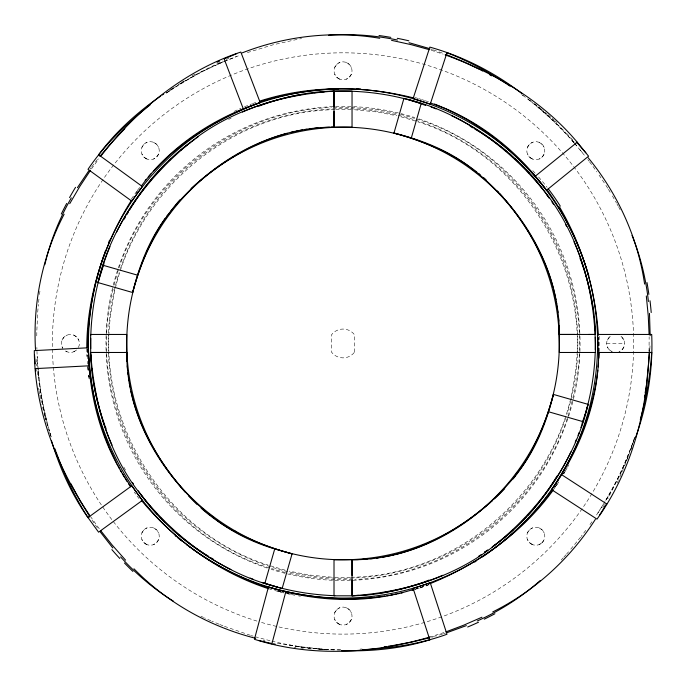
<?xml version="1.0" encoding="UTF-8"?>
<svg xmlns="http://www.w3.org/2000/svg" width="686" height="686" viewBox="0 0 686 686"><rect width="100%" height="100%" fill="white"/><g stroke="black" fill="none" stroke-linecap="round" stroke-linejoin="round"><path stroke-width="0.51" stroke-dasharray="3.43 2.57" d="M598.544 342.237L598.741 350.314L598.535 338.421M598.724 351.455L598.749 348.205L598.621 351.223M36.778 335.9L36.83 332.058M36.873 330.155L37.653 313.133M649.05 351.395L649.145 336.809M599.204 351.609L599.17 336.106M649.994 345.89L649.719 352.081M87.328 349.277L87.465 364.034M87.345 349.114L86.985 356.428L86.77 348.788M649.136 351.686L649.23 349.697L649.11 351.772M37.721 312.199L38.373 304.455M38.57 302.457L39.222 296.498M39.471 294.526L40.131 289.621M113.156 289.14C83.032 404.629 156.039 534.205 270.438 568.222M572.896 397.786C603.02 282.298 530.012 152.721 415.613 118.704M114.133 285.042C137.654 186.721 230.41 110.995 331.432 107.496M572.201 400.873C548.989 499.64 456.018 575.94 354.619 579.43M634.07 439.314L634.653 437.385M632.552 444.082L633.77 440.266M631.926 445.969L626.018 462.398L618.729 479.668M633.152 442.393L634.653 438.02M634.653 437.539C627.15 459.654 617.271 480.98 605.412 501.089M632.844 443.267L621.036 472.603L607.865 498.705M630.803 450.162L632.14 446.74M627.261 458.668L628.702 455.272M626.893 459.517L617.366 479.651L604.186 503.078M617.168 483.03L618.335 480.509M141.865 147.37L143.88 144.317L146.933 142.311M62.023 340.145L64.03 337.092L67.082 335.085M158.629 154.007L156.622 157.06L153.57 159.066M334.648 67.52L336.655 64.467L339.707 62.46M351.404 74.157L349.397 77.209L346.344 79.216M141.865 532.919L143.88 529.866L146.933 527.86M158.629 539.556L156.622 542.609L153.57 544.615M527.423 147.37L529.429 144.317L532.482 142.311M544.178 154.007L542.172 157.06L539.119 159.066M334.648 612.769L336.655 609.717L339.707 607.71M351.404 619.407L349.397 622.459L346.344 624.466M607.273 340.145L610.72 335.917A9.012 9.012 0 0 0 611.509 351.472M527.423 532.919L529.429 529.866L532.482 527.86M624.028 346.782L622.022 349.834L618.969 351.841M608.199 496.381L605.489 500.883M567.571 467.157L568.908 464.645M567.108 467.989L563.823 473.777M604.495 504.579L601.536 509.552M604.846 502.006L595.782 516.181M597.935 512.948L604.949 501.74M558.816 481.872L555.651 486.64M136.025 193.298L139.935 187.355M131.48 198.863L137.114 190.837M563.446 473.837L565.727 470.485L563.369 473.897M554.014 488.989L555.103 487.429M591.949 521.772L588.597 526.479M91.452 168.919L98.835 158.826M539.119 544.615L542.172 542.609L543.809 540.379M89.917 169.271L91.127 167.624M585.758 530.364L581.145 536.461M137.603 190.185L139.069 188.23M91.744 166.801L98.673 157.831M580.553 537.207L569.217 551.055M554.58 487.463L557.778 483.476L553.851 488.355M542.172 542.609L543.346 541.168M566.567 554.099L568.557 551.818M563.892 557.092L565.899 554.845M561.199 560.033L563.215 557.821M166.321 93.064L167.933 91.881M168.739 91.298L174.433 87.285M166.561 93.022L169.905 90.689M166.458 92.893L174.15 87.705M183.985 80.905L178.437 84.558L201.127 72.039L225.557 60.831M174.93 87.208L198.28 73.188L222.658 61.003M170.6 89.472L172.923 87.988M170.78 90.14C187.535 79.31 205.045 69.569 223.404 61.714M191.977 75.923L195.999 73.539M73.719 351.841L76.772 349.834A9.012 9.012 0 0 1 64.716 350.46M218.38 63.884L240.057 55.172M228.627 119.407L231.122 118.164M234.072 111.406L240.992 108.259M428.947 584.601L419.901 587.971L423.734 586.358M428.887 584.626L426.092 585.904L429.17 584.798M226.191 59.425L228.85 58.267M419.901 587.971L423.665 586.401M224.391 61.303L236.421 56.518M244.49 106.767L251.573 103.963M414.627 589.48L417.534 588.365M414.61 589.488L417.465 588.417M252.474 103.637L257.876 101.717M247.354 52.59L272.959 44.83L297.715 39.273M443.953 632.543L430.053 636.96M443.456 633.787L445.403 633.161M416.788 588.931L419.12 588.211M442.479 634.087L435.576 636.154M431.597 637.268L434.581 636.437M299.662 38.931L301.608 38.579M360.013 649.136L362.088 648.982M333.542 107.445L350.4 107.393M334.674 109.666C225.025 111.432 125.649 200.406 111.552 309.129C93.407 417.611 163.225 531.967 268.157 565.092M335.72 109.64L352.415 109.691M350.332 577.286L333.628 577.235M351.378 577.26C461.026 575.494 560.393 486.52 574.491 377.797C592.635 269.315 522.826 154.967 417.894 121.834M352.51 579.481L335.651 579.541M340.805 649.891L318.304 649.41M606.638 343.463L624.663 343.463M340.445 649.994C317.335 649.916 294.363 646.598 271.922 641.161M351.455 107.419L377.686 109.769L398.369 113.825M334.596 579.516L308.357 577.158L287.674 573.102M333.962 649.831L316.692 648.93L328.637 649.994M354.508 109.743L377.36 111.998L396.825 115.788M331.544 577.183L308.691 574.937L289.226 571.138M307.963 648.69L312.645 649.059M300.537 647.961L303.306 648.261M294.088 647.207L295.923 647.43M298.513 595.902L300.391 596.203M289.106 644.857L306.11 647.781L324.675 649.385L298.281 646.461L306.11 647.781L301.265 647.198L275.326 642.919M294.774 595.242L284.544 593.09M263.072 640.21L264.95 640.647M277.701 590.86L283.61 592.875L272.556 589.926M270.027 640.715L255.938 636.96M400.427 114.288L414.61 118.378M400.89 116.757L416.899 121.499M285.162 570.177L269.152 565.427M285.616 572.639L271.442 568.557M415.176 97.584L418.323 98.501M287.142 593.381L291.044 594.513L287.065 593.33M251.29 635.588L253.151 636.136M269.812 589.094L271.647 589.651M419.103 98.741L421.444 99.461M250.373 635.305L224.176 626.249M431.288 50.267L443.165 54.168M422.224 99.719L424.548 100.473M430.474 48.92L432.42 49.555M277.821 590.938L283.61 592.875M425.32 100.731L429.17 102.068M433.389 49.889L444.065 53.705M219.812 624.517L223.31 625.898M218.945 624.157L211.777 621.156M210.859 620.744L204.471 617.88M200.878 616.191L203.579 617.46M539.119 142.311L542.172 144.317L544.178 147.37M346.344 62.46L349.397 64.467L351.404 67.52M532.482 159.066L529.429 157.06L527.423 154.007M339.707 79.216L336.655 77.209L334.648 74.157M612.332 351.841L609.279 349.834L607.273 346.782M153.57 142.311L156.622 144.317L158.629 147.37M146.933 159.066L143.88 157.06L141.865 154.007M539.119 527.86L542.172 529.866L544.178 532.919M532.482 544.615L529.429 542.609L527.423 539.556M73.719 335.085L76.772 337.092L78.779 340.145M65.47 351.009L67.082 351.841M346.344 607.71L349.397 609.717L351.404 612.769M153.57 527.86L156.622 529.866L158.629 532.919M339.707 624.466L336.655 622.459L334.648 619.407M146.933 544.615L143.88 542.609L141.865 539.556M521.643 94.565L523.298 95.706M528.186 99.196L530.595 100.971M522.638 95.217C541.203 109.04 558.25 124.903 573.625 142.199M534.566 103.963L536.152 105.164M529.472 100.242L533.425 103.329M538.399 106.93L539.899 108.105M540.637 108.697L543.586 111.072M534.197 103.963L551.767 118.987L565.796 132.544M545.044 112.281L547.222 114.09M534.617 103.783L536.967 105.747M547.934 114.699L550.798 117.135M552.204 118.369L554.305 120.221M538.51 107.102L557.324 124.655L570.4 138.538M555 120.847L557.066 122.717M566.473 133.238L575.117 142.431M134.242 492.128L135.682 494.109M574.019 142.637L571.241 139.378L573.848 142.491M574.714 143.451L576.797 145.904M574.499 143.271L585.39 156.459M579.919 149.642L582.98 153.415M139.121 498.679L136.162 494.769M587.765 159.521L588.94 161.056M589.523 161.827L591.838 164.914M99.281 528.786L90.784 516.927M592.97 166.466L596.889 171.929M97.361 527.851L90.964 518.496M599.075 175.067L605.386 184.543M605.892 185.34L607.907 188.513M608.396 189.31L610.351 192.492M612.427 195.956L616.414 202.893M125.487 470.073L123.274 466.06M616.894 203.759L618.326 206.375M618.789 207.241L620.187 209.856M624.028 340.145L620.581 335.917A9.012 9.012 0 0 1 619.792 351.472M62.023 346.782L62.855 348.394A9.012 9.012 0 0 1 64.252 336.869A9.012 9.012 0 0 1 75.846 336.286A9.012 9.012 0 0 1 78.401 347.605M49.649 432.249L50.91 436.047M48.749 429.393L49.349 431.297M50.97 436.613L48.852 429.513M51.201 436.819C42.841 409.096 37.85 380.293 36.984 351.335M47.574 425.586L45.405 418.16M48.354 427.721L41.254 397.606L37.087 369.685M44.916 416.325L41.906 404.44M45.353 417.328L45.979 420.029M40.877 399.878L41.494 402.613M45.156 416.428L41.031 394.544L37.927 367.842M39.917 395.325L40.68 398.969M39.025 390.78L39.737 394.416M38.536 388.062L38.862 389.88M38.613 375.619L37.181 356.18M88.657 375.379L89.189 379.144L88.991 376.039M89.017 375.259L89.223 377.146M88.1 367.456L88.194 371.606L87.551 364.978M36.504 363.923L36.692 365.844M36.101 359.121L36.341 362.002M88.888 375.105L89.189 379.144M88.04 366.538L88.194 371.606M36.873 347.459L36.933 349.397M598.775 351.704L598.621 337.289L598.741 350.314M120.582 268.32A234.792 234.792 0 0 1 416.179 120.359A234.792 234.792 0 0 1 566.773 414.618M565.461 418.606A234.792 234.792 0 0 1 269.872 566.567A234.792 234.792 0 0 1 119.278 272.308M532.799 170.685A835.051 427.584 -47 0 1 535.397 173.464M538.579 177.005A835.051 427.584 -47 0 1 547.094 187.295M256.976 621.087A290.65 290.65 0 0 1 144.592 131.095A290.65 290.65 0 0 1 625.838 276.432A290.65 290.65 0 0 1 261.023 622.305M418.889 118.892A237.039 237.039 0 0 1 568.265 417.32A237.039 237.039 0 0 1 271.184 569.354M267.163 568.042A237.039 237.039 0 0 1 117.778 269.607A237.039 237.039 0 0 1 414.867 117.572M354.559 352.115L354.559 334.811A14.423 14.423 0 0 0 331.492 334.811L331.492 352.115A14.423 14.423 0 0 0 354.559 352.115M531.29 544.041A9.012 9.012 0 0 0 544.813 536.238A9.012 9.012 0 0 0 531.29 528.434A9.012 9.012 0 0 0 531.29 544.041M338.515 623.891A9.012 9.012 0 0 0 352.038 616.088A9.012 9.012 0 0 0 338.515 608.285A9.012 9.012 0 0 0 338.515 623.891M145.741 544.041A9.012 9.012 0 0 0 159.263 536.238A9.012 9.012 0 0 0 145.741 528.434A9.012 9.012 0 0 0 145.741 544.041M145.741 158.492A9.012 9.012 0 0 0 159.263 150.688A9.012 9.012 0 0 0 145.741 142.885A9.012 9.012 0 0 0 145.741 158.492M338.515 78.641A9.012 9.012 0 0 0 352.038 70.838A9.012 9.012 0 0 0 338.515 63.035A9.012 9.012 0 0 0 338.515 78.641M530.612 158.054A9.012 9.012 0 0 0 544.778 151.495A9.012 9.012 0 0 0 532.01 142.508A9.012 9.012 0 0 0 530.612 158.054"/><path stroke-width="1.03" d="M331.304 127.219L352.038 127.167L352.038 91.118L334.013 91.118L334.005 106.93M352.047 579.996L352.038 595.808L334.013 595.808L334.013 559.759L358.332 559.605M650.174 335.617L649.479 313.365M87.619 346.73C88.005 315.311 93.879 284.038 104.178 254.386M598.715 352.27C598.424 401.704 580.219 449.742 551.638 489.684L596.992 519.139C631.463 471.188 647.07 411.952 648.999 353.479M640.295 419.558C646.358 397.666 650.345 375.165 651.7 352.475L597.626 352.475L597.626 334.451L651.7 334.451C653.192 369.394 647.438 404.431 635.639 437.316M599.178 352.424L598.895 358.101M649.719 352.081L646.572 383.971M598.544 362.963L598.166 367.001M597.815 370.234C592.97 413.204 575.503 453.918 551.638 489.684M645.8 389.005L646.426 384.975M645.132 393.035L645.646 390.017M644.428 397.048L644.797 395.042M44.804 264.727L46.194 259.119M413.667 589.36C366.556 604.357 315.251 601.896 268.423 587.053L254.429 639.292C311.358 657.462 373.287 653.724 430.053 636.96M271.836 643.957L285.83 591.718M46.434 258.193C51.973 237.099 60.462 216.81 71.293 197.885M170.934 210.954C210.671 162.179 269.77 126.901 334.013 127.167L334.013 91.118C285.299 94.376 235.984 108.277 196.402 137.689C149.445 173.824 111.458 224.159 97.969 282.572L132.621 292.51C139.833 266.34 149.891 240.615 165.36 218.165M515.117 475.973C475.381 524.747 416.282 560.025 352.038 559.759L352.038 595.808C400.753 592.55 450.067 578.65 489.65 549.237C536.606 513.111 574.594 462.767 588.082 404.354L553.431 394.424C545.138 424.617 532.885 454.346 513.137 478.931M132.621 292.51C139.061 266.648 148.682 241.206 164.46 219.52A1050.892 443.525 36.2 0 1 171.286 211.219M274.743 548.903L292.065 553.868L282.135 588.519L264.805 583.554L274.743 548.903C254.883 543.072 235.933 534.06 219.074 522.029A1050.892 443.525 -53.8 0 1 210.782 515.203M475.269 171.723A1050.892 443.525 -53.8 0 0 466.977 164.889C445.274 149.128 419.849 139.498 393.978 133.058L403.917 98.407C463.084 112.118 514.071 150.851 550.223 198.777C581.857 243.041 596.091 298.504 595.371 352.475L559.322 352.475L559.056 325.481M411.308 138.032L421.247 103.372M514.766 475.707A1050.892 443.525 36.2 0 0 521.592 467.415C537.361 445.711 546.991 420.286 553.431 394.424M97.969 282.572L103.946 263.75M588.082 404.354L585.587 412.775M506.843 84.026C487.995 71.618 467.981 60.951 446.98 52.685L430.268 104.109L413.126 98.535L429.839 47.111C463.213 56.441 494.503 72.467 521.917 93.605M446.192 55.112L446.98 52.685M584.06 417.491L585.295 413.709M582.097 423.176L583.752 418.434M104.744 252.774L105.618 250.364M108.671 242.415L109.631 240.049M64.124 214.246C42.421 255.672 32.757 302.946 35.501 349.568M69.723 203.665L80.013 186.129L90.269 170.625M124.243 219.151L125.289 217.299M605.815 504.819L602.179 510.959M126.893 214.529L128.505 211.76M129.62 209.942L131.292 207.206M556.981 476.075C540.491 503.627 518.925 528.434 492.419 546.751M599.375 515.46L601.716 511.722M131.755 206.477C147.713 180.907 168.173 157.926 192.972 140.639M77.407 187.69L88.708 170.925M131.558 200.098C103.852 244.07 86.925 295.64 86.77 347.828M595.405 519.285C570.22 558.618 534.617 591.178 492.711 611.938M166.569 216.433L178.411 201.47M553.465 489.778C522.818 532.087 478.837 563.995 430.602 583.452M150.131 104.907C126.661 123.42 104.778 144.446 88.005 169.322L131.746 201.101L142.345 186.523L98.595 154.736C115.72 131.781 137.243 112.358 160.713 96.066M552.702 489.401C534.257 514.569 511.422 536.409 485.997 554.442M141.342 186.052C170.634 146.229 213.595 118.061 260.2 102.54L240.82 52.059C184.748 70.598 137.294 109.34 101.374 155.516M99.967 156.219L112.127 142.002L124.843 128.651M145.14 180.598L146.187 179.355M148.296 176.885L150.989 173.841M178.892 200.938L179.852 199.875M504.733 488.638L500.72 492.797M153.724 170.848C182.768 139.55 220.377 117.272 260.2 102.54M498.662 494.846L500.214 493.311M498.139 495.352L494.417 498.859M191.094 188.564L196.556 183.659M491.15 501.809L492.248 500.831M540.191 580.553C521.463 597.146 500.111 610.712 477.293 620.959M490.044 502.778C462.433 526.351 430.448 545.945 394.896 554.614M197.114 183.179L198.237 182.219M198.794 181.747L202.199 178.917M202.773 178.454C227.786 158.466 255.989 141.65 287.117 133.341M535.217 176.233L577.235 142.208L588.579 156.211L546.562 190.245C517.398 150.714 477.336 118.558 430.405 103.011M51.399 440.403C59.648 467.758 71.455 494.229 88.005 517.604L131.746 485.825L142.345 500.403L98.595 532.19L88.005 517.604L89.377 516.609M193.632 140.176L194.953 139.258M482.49 556.886L485.302 554.94M162.213 95.028L163.722 94.008M486.408 550.824L487.755 549.932M484.376 552.153L485.731 551.27M474.661 562.057L476.093 561.139M217.093 62.272L219.546 61.097M481.958 617.211L463.324 625.34L445.917 631.866M224.451 58.825L236.73 53.637M466.351 625.615L447.349 632.535M242.184 52.882C285.685 35.861 333.628 30.441 379.735 38.287M258.802 106.159L266.477 103.415M424.377 581.831L429.162 580.056M420.527 583.177L423.416 582.165M259.685 101.099C309.369 85.115 363.649 85.278 414.027 98.038M267.446 103.097C288.892 95.937 311.35 91.367 334.013 91.118M419.566 583.512C397.82 590.843 375.036 595.559 352.038 595.808M362.517 649.702C391.157 648.27 419.943 644.12 446.98 634.25L430.268 582.817L413.126 588.391L429.839 639.815C401.327 648.682 371.22 651.64 341.457 650.671M260.997 101.562C286.071 93.725 312.267 89.66 338.507 88.837M412.097 590.286L413.658 589.849M429.599 637.808L411.411 642.165L392.263 645.663M401.061 593.047L402.648 592.687M291.156 132.321L295.237 131.386M391.835 555.308L393.875 554.845M397.889 593.733L399.475 593.39M296.266 131.172L298.324 130.752M390.814 555.54L382.531 557.143M394.707 594.376L396.302 594.059M390.806 595.105L392.761 594.736M300.399 130.349L302.475 129.98M386.895 595.757L388.851 595.431M304.567 129.62L306.676 129.294M384.932 596.048L376.065 597.214M388.233 646.255L391.26 645.809M309.429 128.899L311.135 128.676M376.623 558.027L378.32 557.795M384.194 646.804L386.209 646.538M314.565 128.282L318.03 127.939M370.62 558.738L373.201 558.455M375.079 597.326C339.278 601.262 302.98 596.7 268.423 587.053M367.147 559.064L361.882 559.433M328.637 35.278C351.669 33.597 374.908 35.329 397.503 40.045M321.52 127.656L329.503 127.253M130.992 486.631C102.171 446.466 88.657 396.911 88.297 347.785L34.3 350.615C34.6 409.679 56.792 466.772 89.6 515.212M35.243 368.622L89.24 365.792M588.571 334.451L595.371 334.451C595.096 309.746 589.694 285.307 581.394 262.112M475.527 171.371C524.31 211.108 559.587 270.207 559.322 334.451L595.371 334.451M559.322 334.451L575.065 334.442M124.475 352.475L126.73 352.475C126.464 416.719 161.742 475.818 210.516 515.555M126.73 352.475L126.73 334.451L90.672 334.451L90.672 352.475L126.73 352.475L126.996 361.445M106.493 352.484L90.672 352.475C90.955 377.18 96.349 401.619 104.658 424.814M649.145 352.475L651.7 352.475M356.497 88.854L360.759 89.017M391.526 40.337L411.377 44.71L429.299 49.666M273.405 643.794L275.172 644.145M267.274 642.499L271.647 643.442M266.408 642.293L258.665 640.424M409.096 42.712L428.527 48.277M255.646 638.314C209.77 626.644 167.075 602.694 133.95 568.78M393.978 133.058C423.511 141.17 452.563 153.038 476.83 172.04M292.065 553.868C259.154 544.873 226.723 530.998 201.032 508.077M102.934 265.242L137.586 275.18M548.457 411.746L583.109 421.684M408.582 99.744L417.045 102.428M277.47 587.182L268.055 584.189M264.805 583.554C212.814 567.168 168.439 531.238 135.819 488.149C107.385 448.876 93.888 400.41 90.672 352.475M268.903 588.82C218.937 572.656 174.793 540.457 141.325 500.283M269.015 587.971C241.283 578.855 215.138 565.118 191.385 548.183M417.997 102.737L421.787 104.058M264.256 582.868L267.103 583.863M445.128 54.863C495.172 72.827 542.755 101.159 577.235 142.208M422.739 104.383L425.594 105.438M445.994 54.443L463.273 61.611L479.9 69.578M434.504 104.049L442.024 107.11M442.77 107.428L445 108.414M445.746 108.74L447.958 109.751M448.695 110.094C487.437 128.033 520.245 156.923 546.562 190.245M480.817 70.041L482.618 70.984M489.813 74.825L491.588 75.82M470.124 126.25L472.886 127.87M211.322 557.984L213.166 559.056M474.721 128.951L478.365 131.172M208.587 556.312C181.061 539.582 156.442 517.656 138.358 490.867M479.282 131.729L480.749 132.655M173.515 601.245C153.896 589.068 136.111 574.01 120.607 556.912M481.478 133.118C508.086 149.9 531.676 171.74 549.049 198.057M561.457 474.575L606.81 504.021M507.666 84.558L510.127 86.23M189.31 546.673L190.699 547.677M98.595 154.736L100.662 156.237M186.549 544.641L187.93 545.662M181.799 541.005L177.785 537.824M478.494 173.352L480.14 174.698M175.153 535.663L176.465 536.744M483.407 177.442L486.082 179.809M197.328 504.682L194.721 502.186M194.207 501.672L188.624 495.935M125.607 560.188L112.118 544.984L100.533 530.441M497.427 191L498.422 192.071M499.408 193.152L503.31 197.551M577.098 142.731L585.818 152.806M185.169 492.136C161.116 464.439 141.119 432.206 132.132 396.345M504.742 199.232L505.693 200.363M506.165 200.929L508.498 203.785M112.787 547.942L100.345 532.01M508.969 204.359C528.512 229.098 544.976 256.898 553.148 287.563M588.219 157.78C617.846 193.889 637.817 237.81 644.608 284.073M547.711 190.665C564.732 214.684 577.749 241.446 586.83 269.418M128.728 484.067L130.529 486.777M89.84 516.764L80.073 500.806L70.838 483.681M88.005 517.604C75.597 498.199 65.504 477.353 57.478 455.778M125.692 479.265L126.979 481.332M124.003 476.487L124.843 477.876M559.484 206.923C582.345 245.768 595.559 290.212 598.372 335.154M122.365 473.683L123.591 475.792M120.359 470.159L121.559 472.277M118.472 466.669L119.415 468.409M117.092 464.028L118.009 465.785M116.637 463.153L110.292 449.664M109.889 448.747C96.169 416.908 89.763 382.316 88.297 347.785M632.038 235.435C640.561 256.555 645.963 278.885 648.424 301.514M223.988 58.516L243.367 109.005M579.97 258.288L581.033 261.152M105.009 425.774L106.073 428.639M56.226 452.34L57.161 454.921M55 448.876L55.909 451.482M429.05 637.388L429.839 639.815M587.096 270.233L588.854 275.952M553.405 288.566L553.911 290.59M554.168 291.593L555.952 299.791M130.94 391.252L131.875 395.333M556.32 301.874L556.698 303.958M129.345 382.968L130.1 387.136M557.032 306.059L557.358 308.168M128.694 378.758L129.019 380.867M557.701 310.724L557.924 312.422M646.306 295.932L648.279 316.16L649.102 334.734M35.775 369.171L35.989 370.955M127.939 372.781L128.128 374.505M558.395 316.726L558.773 321.082M127.279 365.844L127.502 368.459M35.218 363.829L34.532 354.996M352.047 575.503L352.038 559.759M334.013 127.167L334.005 111.424M595.294 337.272A252.345 252.345 0 0 1 595.294 349.654M595.199 352.75A252.345 252.345 0 0 1 580.913 427.652M579.138 432.506A252.345 252.345 0 0 1 578.032 435.396M576.472 439.28A252.345 252.345 0 0 1 575.254 442.196M570.923 451.817A252.345 252.345 0 0 1 527.98 515.135M525.836 517.415A252.345 252.345 0 0 1 521.463 521.9M513.154 529.832A252.345 252.345 0 0 1 492.214 546.991M486.28 551.21A252.345 252.345 0 0 1 484.565 552.376M481.109 554.674A252.345 252.345 0 0 1 478.416 556.415M442.727 575.28A252.345 252.345 0 0 1 381.579 592.85M368.879 594.488A252.345 252.345 0 0 1 365.698 594.788M358.495 595.337A252.345 252.345 0 0 1 352.312 595.637M334.768 595.68A252.345 252.345 0 0 1 261.76 582.371M253.023 579.216A252.345 252.345 0 0 1 250.133 578.092M230.882 569.526A252.345 252.345 0 0 1 172.889 529.832M164.589 521.9A252.345 252.345 0 0 1 160.215 517.415M157.36 514.371A252.345 252.345 0 0 1 154.556 511.267M151.803 508.12A252.345 252.345 0 0 1 140.115 493.491M133.53 484.145A252.345 252.345 0 0 1 132.381 482.421M112.05 445.103A252.345 252.345 0 0 1 93.802 383.08M92.113 370.38A252.345 252.345 0 0 1 91.898 368.262M91.435 363.057A252.345 252.345 0 0 1 90.929 354.816M90.732 348.617A252.345 252.345 0 0 1 90.732 338.309M90.809 335.214A252.345 252.345 0 0 1 109.974 246.668M116.5 232.262A252.345 252.345 0 0 1 164.589 165.026M169.073 160.653A252.345 252.345 0 0 1 170.591 159.221M180.752 150.208A252.345 252.345 0 0 1 190.502 142.422M196.368 138.109A252.345 252.345 0 0 1 198.057 136.908M242.355 112.067A252.345 252.345 0 0 1 301.308 94.591M313.982 92.79A252.345 252.345 0 0 1 316.109 92.559M320.353 92.138A252.345 252.345 0 0 1 324.461 91.795M332.71 91.324A252.345 252.345 0 0 1 421.341 103.577M431.1 106.982A252.345 252.345 0 0 1 435.91 108.834M451.379 115.565A252.345 252.345 0 0 1 506.894 151.563M509.261 153.613A252.345 252.345 0 0 1 510.83 154.993M514.697 158.509A252.345 252.345 0 0 1 518.487 162.102M521.463 165.026A252.345 252.345 0 0 1 523.658 167.255M526.548 170.265A252.345 252.345 0 0 1 529.395 173.335M532.876 177.228A252.345 252.345 0 0 1 542.798 189.293M546.553 194.275A252.345 252.345 0 0 1 547.771 195.956M551.938 201.924A252.345 252.345 0 0 1 553.671 204.514M565.693 224.725A252.345 252.345 0 0 1 566.687 226.612M574.002 241.824A252.345 252.345 0 0 1 592.875 308.074M594.445 321.82A252.345 252.345 0 0 1 595.019 330.052M119.784 558.464A744.876 400.384 -70.5 0 1 111.869 549.615M132.895 571.429A864.103 452.923 -78 0 1 124.449 562.983M69.56 197.585A744.876 400.384 1.5 0 1 75.529 187.329M61.286 214.058A864.103 452.923 -6 0 1 66.705 203.425M397.263 38.305A744.876 400.384 73.5 0 1 408.865 40.817M379.032 35.526A864.103 452.923 66 0 1 390.823 37.387M650.002 300.751A744.842 400.384 -34.5 0 1 651.203 312.559M647.001 282.572A864.197 453.043 -41.9 0 1 648.862 294.363M548.26 188.813A835.051 427.584 -47 0 1 560.308 206.152M478.511 622.219A744.876 400.384 37.5 0 1 467.655 627.013M494.898 613.756A864.103 452.923 30 0 1 484.265 619.175M234.878 530.784A216.296 216.296 0 0 0 559.322 343.463A216.296 216.296 0 0 0 234.878 156.142A216.296 216.296 0 0 0 234.878 530.784M215.721 563.952A254.6 254.6 0 0 0 597.626 343.463A254.6 254.6 0 0 0 215.721 122.974A254.6 254.6 0 0 0 215.721 563.952"/></g></svg>
